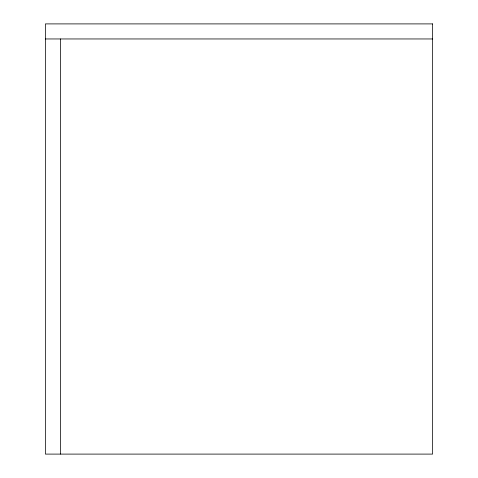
<?xml version="1.0" encoding="UTF-8"?>
<svg xmlns="http://www.w3.org/2000/svg" width="478" height="478" viewBox="0 0 478 478"><rect width="100%" height="100%" fill="white"/><g stroke="black" fill="none" stroke-linecap="round" stroke-linejoin="round"><path stroke-width="0.72" d="M45.41 38.957L432.59 38.957M60.467 38.957L60.467 454.1M432.59 23.9L45.41 23.9L45.41 454.1L432.59 454.1L432.59 23.9"/></g></svg>
